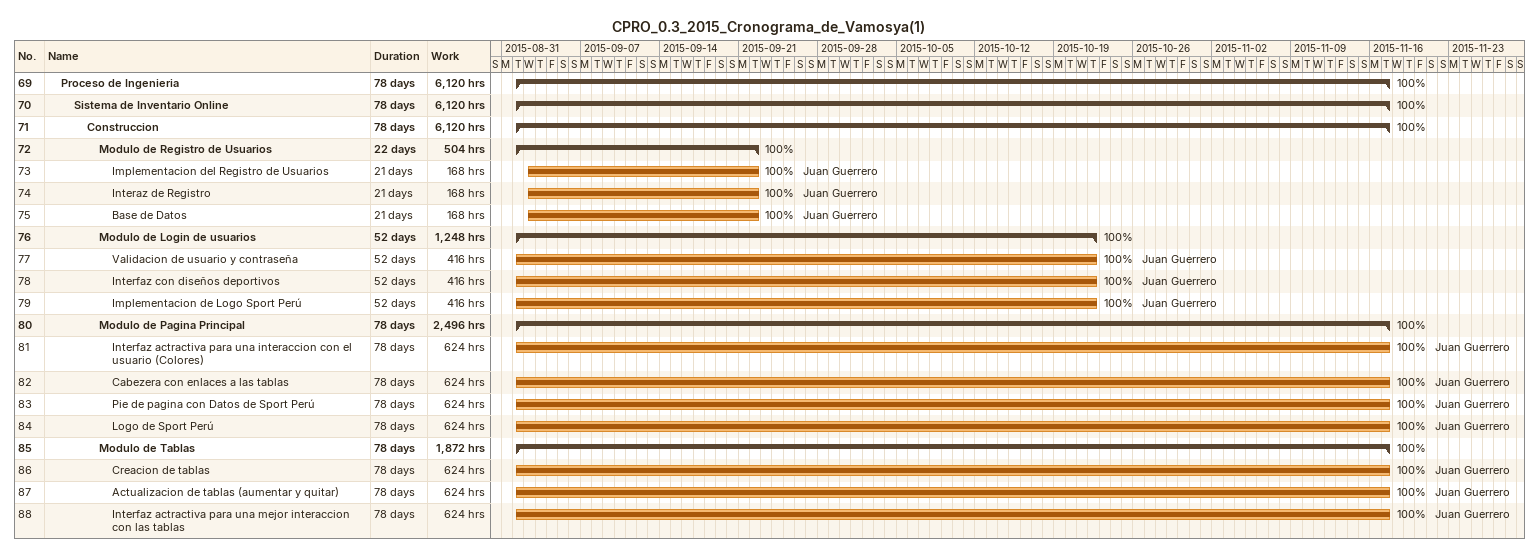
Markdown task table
CPRO_0.3_2015_Cronograma_de_Vamosya(1)

| ID | Level | Task | Duration | Start | Finish | Resources | % complete | Work (h) |
|---|---|---|---|---|---|---|---|---|
| 69 | 2 | **Proceso de Ingenieria** | 78d | 2015-09-01 | 2015-11-17 |  | 100 | 6120 |
| 70 | 3 | **Sistema de Inventario Online** | 78d | 2015-09-01 | 2015-11-17 |  | 100 | 6120 |
| 71 | 4 | **Construccion** | 78d | 2015-09-01 | 2015-11-17 |  | 100 | 6120 |
| 72 | 5 | **Modulo de Registro de Usuarios** | 22d | 2015-09-01 | 2015-09-22 |  | 100 | 504 |
| 73 | 6 | Implementacion del Registro de Usuarios | 21d | 2015-09-02 | 2015-09-22 | Juan Guerrero | 100 | 168 |
| 74 | 6 | Interaz de Registro | 21d | 2015-09-02 | 2015-09-22 | Juan Guerrero | 100 | 168 |
| 75 | 6 | Base de Datos | 21d | 2015-09-02 | 2015-09-22 | Juan Guerrero | 100 | 168 |
| 76 | 5 | **Modulo de Login de usuarios** | 52d | 2015-09-01 | 2015-10-22 |  | 100 | 1248 |
| 77 | 6 | Validacion de usuario y contraseña | 52d | 2015-09-01 | 2015-10-22 | Juan Guerrero | 100 | 416 |
| 78 | 6 | Interfaz con diseños deportivos | 52d | 2015-09-01 | 2015-10-22 | Juan Guerrero | 100 | 416 |
| 79 | 6 | Implementacion de Logo Sport Perú | 52d | 2015-09-01 | 2015-10-22 | Juan Guerrero | 100 | 416 |
| 80 | 5 | **Modulo de Pagina Principal** | 78d | 2015-09-01 | 2015-11-17 |  | 100 | 2496 |
| 81 | 6 | Interfaz actractiva para una interaccion con el usuario (Colores) | 78d | 2015-09-01 | 2015-11-17 | Juan Guerrero | 100 | 624 |
| 82 | 6 | Cabezera con enlaces a las tablas | 78d | 2015-09-01 | 2015-11-17 | Juan Guerrero | 100 | 624 |
| 83 | 6 | Pie de pagina con Datos de Sport Perú | 78d | 2015-09-01 | 2015-11-17 | Juan Guerrero | 100 | 624 |
| 84 | 6 | Logo de Sport Perú | 78d | 2015-09-01 | 2015-11-17 | Juan Guerrero | 100 | 624 |
| 85 | 5 | **Modulo de Tablas** | 78d | 2015-09-01 | 2015-11-17 |  | 100 | 1872 |
| 86 | 6 | Creacion de tablas | 78d | 2015-09-01 | 2015-11-17 | Juan Guerrero | 100 | 624 |
| 87 | 6 | Actualizacion de tablas (aumentar y quitar) | 78d | 2015-09-01 | 2015-11-17 | Juan Guerrero | 100 | 624 |
| 88 | 6 | Interfaz actractiva para una mejor interaccion con las tablas | 78d | 2015-09-01 | 2015-11-17 | Juan Guerrero | 100 | 624 |
